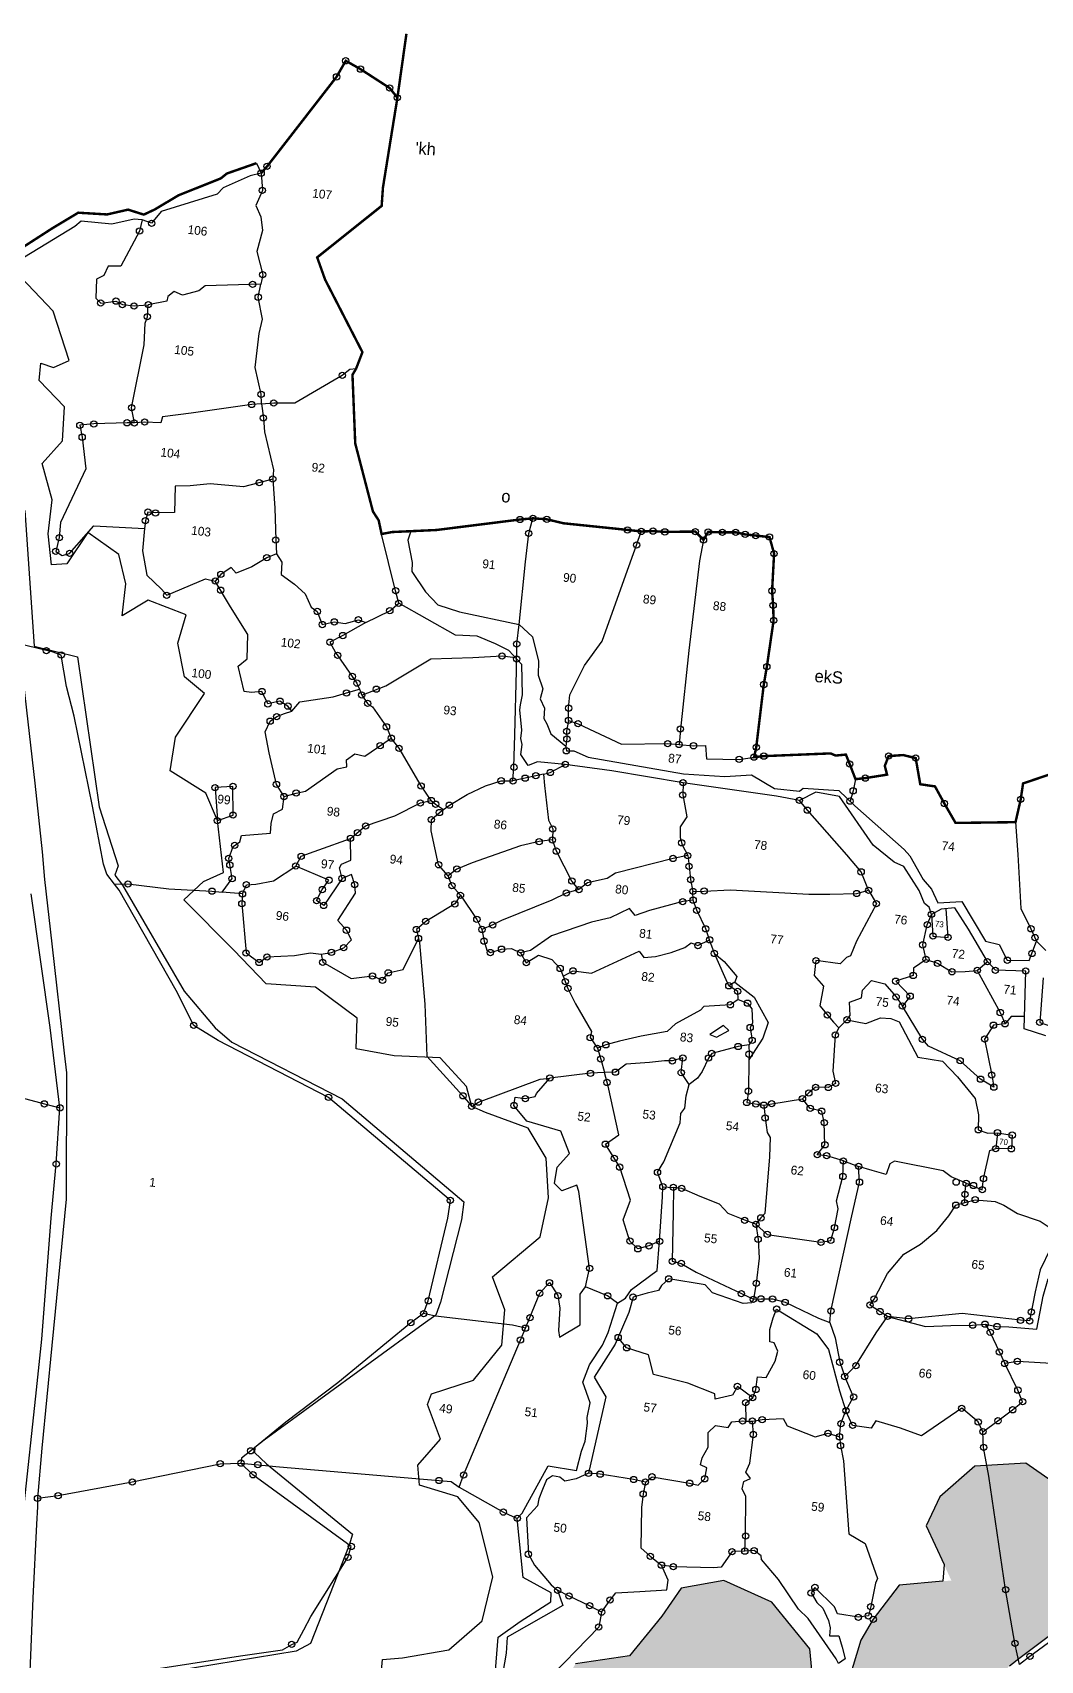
# Model space of a CAD drawing. Header units: feet. Extents: x 335453 to 339852, y 1780150 to 1783105.
# Drawn here: x 336994 to 338013, y 1781276 to 1782922 of the extents above; entities that cross this region are included whole.
import ezdxf
from ezdxf.enums import TextEntityAlignment as Align

# ---------------------------------------------------------------- set-up
doc = ezdxf.new("R2010")
doc.units = ezdxf.units.FT
doc.header["$LTSCALE"] = 0.02
doc.header["$MEASUREMENT"] = 0
doc.linetypes.add('DIVIDE', pattern=[31.75, 12.7, -6.35, 0, -6.35, 0, -6.35])
doc.layers.get('0').update_dxf_attribs({"linetype": 'CONTINUOUS'})
for name, color, linetype in [('OFF', 1, 'CONTINUOUS'), ('POLY_HATCH', 12, 'CONTINUOUS'), ('POLY_PARCEL', 6, 'CONTINUOUS'), ('POLY_ROAD', 30, 'CONTINUOUS'), ('POLY_WATER', 4, 'CONTINUOUS'), ('SYM_STONE', 1, 'CONTINUOUS'), ('TEXT_MAPOUT', 7, 'CONTINUOUS'), ('TEXT_PARCEL', 7, 'CONTINUOUS'), ('V_BOUND_LINE', 7, 'CONTINUOUS'), ('V_DIVIDE_LINE', 7, 'DIVIDE')]:
    doc.layers.add(name, color=color, linetype=linetype)
doc.styles.add('TEXT_MAP', font='', dxfattribs={"height": 0.25})
doc.styles.get('TEXT_MAP').set_extended_font_data('Kruti Dev 050')

# ---------------------------------------------------------------- blocks, each defined once
blk = doc.blocks.new('STONE')
blk.add_circle((0, 0), 0.0851)
blk = doc.blocks.new('AFD')
at = {"layer": 'POLY_HATCH'}
h = blk.add_hatch(dxfattribs=at)
h.set_pattern_fill('ZIGZAG', color=256, scale=15, style=0)
h.set_pattern_definition([(0, (0, 0), (1.875, 1.875), [1.875, -1.875]), (90, (1.875, 0), (-1.875, 1.875), [1.875, -1.875])])
h.paths.add_polyline_path([(460.79, 283.77), (457.54, 277.7), (451.91, 268.98), (441.17, 266.11), (438.66, 260.64), (439.99, 249.11), (433.18, 245.11), (433.48, 237.43), (435.97, 224.22), (438.22, 222.06), (442.53, 223.01), (447.65, 222.87), (446.84, 230.12), (447.38, 246.36), (453.47, 255.78), (467.54, 256.18), (494.03, 225.05), (496.44, 228.03), (507.88, 243.85), (508.73, 246.09), (528.84, 275.51), (530.85, 277.44), (532.78, 279.29), (553.67, 298.95), (570.8, 315.26), (573.86, 311.65), (587.1, 302.32), (593.51, 296.91), (615.09, 276.59), (615.79, 275.04), (633.06, 257.09), (637.13, 253.23), (637.59, 251.22), (677.82, 215.28), (679.03, 217.89), (679.72, 219.97), (681.42, 222.91), (682.66, 226), (694.53, 219.85), (696.35, 227.75), (691.76, 231.79), (690.03, 232.85), (682.73, 234.25), (681.7, 243.06), (685.32, 250.39), (685.18, 271.21), (684.17, 273.08), (676.49, 283.66), (673.63, 289.41), (669.47, 296.12), (667.67, 297.63), (667.67, 304.79), (675.97, 332.2), (673.58, 334.42), (672.87, 336.13), (670.85, 337.98), (661.35, 340.99), (653.7, 334.2), (651.61, 332.04), (640.64, 353.88), (639.25, 357.8), (626.96, 381.63), (636.06, 402.09), (636.98, 404.87), (638.82, 419.29), (638.7, 430.19), (636.12, 430.07), (618.89, 428.54), (611.45, 426.8), (606, 419.85), (611.89, 408.83), (617.03, 411.98), (620.2, 400.63), (614.56, 396.86), (615.74, 389.17), (620.33, 384), (618.37, 379.18), (619.31, 372.97), (627.2, 361.04), (628.49, 360.7), (627.3, 355.97), (627.6, 351.02), (629.08, 344.96), (634.56, 344.81), (634.71, 340.97), (639.74, 336.39), (638.26, 333.29), (638.41, 327.96), (641.22, 324.71), (646.1, 320.57), (655.68, 319.11), (654.24, 312.73), (650.41, 307.76), (647.9, 301.99), (650.86, 291.79), (657.81, 289.58), (656.63, 282.48), (652.34, 280.71), (653.37, 274.35), (655.46, 269.07), (659.61, 263.16), (663.45, 257.24), (665.78, 253.1), (669.63, 248.82), (673.16, 245.53), (671.68, 241.66), (667.26, 243.78), (670.67, 233.08), (671.4, 228.86), (667.11, 235.66), (663.12, 242.02), (661.19, 248.97), (652.46, 255.62), (652.06, 260.2), (645.4, 270.4), (637.41, 274.69), (635.73, 285.59), (632.32, 295.64), (616.77, 308.5), (603.31, 312.79), (591.62, 312.19), (588.52, 317.67), (589.5, 324.87), (585.95, 331.37), (581.07, 334.48), (571.59, 335.51), (560.35, 331.23), (558.57, 327.53), (551.62, 333.3), (540.07, 329.3), (533.56, 319.99), (533.34, 313.7), (527.57, 316.81), (517.36, 315.04), (511, 308.09), (508.92, 301.88), (515.2, 291.43), (504.78, 289.31), (500.31, 281.84), (498.24, 277.37), (495.99, 264.81), (500.9, 262.29), (497.94, 257.7), (490.98, 248.29), (483.83, 255.97), (489.58, 267.76), (488.17, 274.45), (479.44, 283.03), (469.23, 286.28)])
at = {"layer": 'OFF'}
blk.add_lwpolyline([(343.01, 562.1), (344.17, 560.18)], dxfattribs=at)
at = {"layer": 'POLY_HATCH'}
for points in [[(533.34, 313.7), (527.57, 316.81), (517.36, 315.04), (511, 308.09), (508.92, 301.88), (513.36, 294.49), (513.51, 291.09), (504.78, 289.31), (500.31, 281.84), (498.24, 277.37), (496.76, 269.09)], [(490.1, 265.29), (488.17, 274.45), (479.44, 283.03), (469.23, 286.28), (460.79, 283.77), (457.54, 277.7), (451.91, 268.98), (441.17, 266.11)], [(402.25, 256.65), (402.1, 262.71), (406.1, 263.45), (415.27, 266.11), (421.37, 272.7), (422.55, 281.87), (418.55, 292.51), (413.67, 297.24), (405.65, 298.72), (404.91, 302.71), (408.9, 308.48), (405.46, 315.23), (406.05, 317.45), (414.23, 321.15), (419.11, 328.83), (418.96, 336.08), (415.71, 342.43), (424.44, 351.6), (425.22, 359.68), (423.89, 367.66), (419.59, 373.28), (410.57, 375.5), (407.69, 376.42), (406.21, 380.3), (400.25, 385.53), (390.88, 384.85), (383.03, 385.44), (382.59, 391.65), (373.47, 396.97), (363.4, 396.53), (356.15, 402.59), (344.9, 411.69), (348.45, 415.83), (352.3, 418.04), (349.9, 428.42), (346.95, 433.71), (339.25, 437.41), (339.55, 444.36), (344.43, 453.77), (339.99, 456.73), (337.92, 463.38), (338.95, 469.29), (330.96, 471.36), (326.08, 467.66), (326.08, 474.17), (324.01, 479.93), (317.25, 483.69), (313.75, 476.93), (310.64, 476.34), (309.31, 482.55), (309.31, 489.5), (306.49, 496.6), (310.05, 501.62), (309.75, 508.57), (303.98, 513.3), (303.98, 516.85), (306.64, 516.26), (309.6, 518.03), (305.31, 527.64), (298.06, 533.74)], [(304.06, 486.72), (308.96, 459.5), (317.95, 458.34), (325.74, 428.56), (330.91, 417.06), (330.43, 415.1), (332.21, 413.27), (347.04, 393.19), (354.14, 386.52), (357.8, 383.99), (381.33, 375.01), (408.25, 356.94), (408.17, 353.29), (405.77, 336.16), (405.12, 333.46), (402.75, 331.34), (373.29, 304.34), (371.57, 302.63), (371.59, 301.64), (374.28, 299.56), (393.27, 287.3), (392.83, 285.01), (387.23, 264.27), (384.46, 262.4), (348.21, 252.23)], [(528.84, 275.51), (530.85, 277.44), (532.78, 279.29), (553.67, 298.95), (569.45, 313.97), (571.31, 314.66), (573.86, 311.65), (587.1, 302.32), (593.51, 296.91), (615.09, 276.59)]]:
    blk.add_lwpolyline(points, dxfattribs=at)
at = {"layer": 'POLY_PARCEL'}
for points in [[(344.17, 560.18), (344.82, 556.73), (343.84, 553.55), (345.06, 551.35), (345.71, 548.65), (345.06, 544.28), (346.78, 539.71), (346.58, 537.78)], [(321.22, 548.05), (320.92, 545.76), (317.9, 538.25), (315.37, 537.93), (314.71, 535.97), (313.32, 535.07), (313.57, 531.24), (314.71, 530.34), (317.74, 531.07), (319.12, 530.5), (321.49, 530.5), (324.35, 531.07)], [(346.58, 537.78), (346.58, 537.78), (335.38, 536.13), (334.24, 534.99), (334.24, 534.99), (331.05, 533.77), (329.25, 534.34), (328.11, 533.2), (328.03, 532.22), (324.35, 531.07)], [(349.41, 513.59), (349.14, 515.51), (347.35, 520.81), (347.35, 527.72), (347.76, 530.74), (346.37, 535.06), (346.58, 537.78)], [(324.19, 506.87), (323.3, 509.89), (324.43, 522.91), (324.11, 527.24), (324.43, 528.63), (324.35, 531.07)], [(349.41, 513.59), (351.89, 514.05), (356.14, 514.54), (365.1, 521.17), (366.49, 522.56), (367.75, 522.85)], [(349.41, 513.59), (347.48, 513.24), (335.47, 510.14), (329.75, 508.75), (329.51, 507.52), (326.24, 507.28), (324.19, 506.87)], [(349.41, 513.59), (350.13, 510.76), (350.7, 508), (353.32, 500.54), (353.4, 498.66)], [(324.19, 506.87), (322.71, 506.74), (316.02, 505.76), (313.24, 505.19), (313.97, 502.83), (315.44, 496.54), (311.52, 485.12), (311.6, 482.02), (311.2, 479.16), (312.58, 478.51), (314.05, 479.08), (318.3, 485.2), (328.63, 485.77)], [(353.4, 498.66), (347.65, 496.43), (340.87, 496.27), (336.86, 495.45), (333.84, 495.04), (334.33, 489.66), (330.49, 489.17), (328.94, 489.17), (328.61, 487.37), (328.63, 485.77)], [(353.4, 498.66), (354.46, 492.79), (355.36, 486.42), (355.84, 483.62)], [(408.7, 443.07), (408.58, 445.87), (408.03, 452.43), (406.93, 465.42), (406.38, 470.84), (406.42, 474.84), (406.3, 487.61), (406.3, 493.44), (406.83, 496.58)], [(418.55, 456.56), (418.3, 459.04), (418.22, 461.74), (420.54, 467.99), (423.57, 473.29), (426.82, 487.26), (428.36, 493.51), (428.99, 496.36)], [(441.75, 496.04), (441.42, 491.73), (441.27, 473.38), (441.34, 457.33), (441.42, 454.17)], [(328.63, 485.77), (328.69, 481.25), (330.16, 476.44), (333.43, 473.91), (334.6, 472.8), (342.03, 476.96), (344.08, 476.76)], [(355.84, 483.62), (353.96, 482.64), (351.18, 480.43), (348.16, 478.8), (347.02, 479.86), (345.06, 478.23), (344.08, 476.76)], [(355.84, 483.62), (357.07, 482.07), (357.23, 479.54), (360.17, 477.9), (362.51, 476.17), (364.06, 473.64), (365.37, 472.91), (366.67, 470.38), (369.04, 471.19), (371.25, 471.11), (373.86, 472.17), (375.41, 471.76)], [(362.48, 452.22), (361.56, 453.13), (359.84, 453.95), (357.47, 453.13), (356, 455.5), (353.88, 455.09), (352.41, 455.09), (350.61, 460.07), (352.25, 461.78), (351.84, 466.68), (347.75, 471.87), (344.08, 476.76)], [(224.33, 473.23), (224.5, 469.87), (226.14, 453.73), (228.49, 429.46), (228.26, 427.16), (230.65, 402.62), (232.36, 387.44), (233.07, 383.75), (232.75, 380.41), (245.86, 378.42), (313.33, 368.54), (321.33, 367.31), (324.57, 366.85)], [(375.41, 471.76), (379.99, 474.7), (381.62, 476.39)], [(375.41, 471.76), (371.06, 468.62), (368.61, 466.99), (370, 465.03), (374.99, 459.33), (375.66, 458.15), (375.66, 458.15)], [(376.21, 457.03), (376.21, 457.03), (380.89, 459.44), (389.38, 465.89), (397.8, 467.11), (403.68, 468.09), (406.42, 468.04)], [(330.55, 413.27), (328.77, 415.1), (327.87, 417.06), (324.36, 428.56), (318.64, 446.3), (316.43, 452.14), (314.64, 458.34), (312.92, 458.75), (307.03, 459.5)], [(362.48, 452.22), (363.87, 454.26), (370.49, 456.05), (373.1, 457.11), (375.66, 458.15)], [(375.66, 458.15), (376.21, 457.03)], [(376.21, 457.03), (377.6, 455.48), (378.66, 454.91), (381.93, 451.16), (383.15, 448.98)], [(418.55, 456.56), (418.4, 454.32), (418.63, 452.78), (418.61, 451.32)], [(418.55, 456.56), (420.56, 456.1), (429.75, 452.93), (439.1, 454.09), (441.42, 454.17)], [(441.42, 454.17), (444.36, 454.24), (446.75, 454.55), (447.25, 451.89), (453.89, 452.51), (456.85, 453.3)], [(362.81, 434.78), (361.01, 437.07), (358.81, 443.27), (357.58, 447.43), (358.32, 449.69), (359.54, 450.75), (361.01, 451.56), (362.48, 452.22)], [(477.82, 451.14), (477.61, 448.73), (477.22, 446.58)], [(362.81, 434.78), (365.18, 435.76), (367.06, 436.34), (372.94, 441.56), (374.82, 442.21), (374.57, 443.6), (376.13, 444.99), (378.25, 444.74), (383.15, 448.98)], [(392.62, 437.29), (390.26, 440.01), (384.95, 447.11), (383.15, 448.98)], [(414.71, 445.16), (416.04, 445.62), (418.89, 447.6)], [(414.71, 445.16), (408.7, 443.07)], [(414.71, 445.16), (415.19, 442.84), (416.73, 435.97), (417.81, 434.28), (417.97, 432.04)], [(443.07, 446.55), (443.29, 444.07), (444.58, 439.74), (443.52, 437.54), (443.75, 435.42), (444.28, 433.98), (445.65, 431.93)], [(482.97, 428.99), (481.04, 432.54), (477.79, 435.63), (468.8, 443.79), (466.97, 445.59)], [(511.1, 446.05), (512.28, 439.6), (514.13, 428.72), (516.61, 424.86), (518.02, 422.46)], [(395.32, 435.75), (396.41, 436.75), (399.73, 439.29), (403.29, 441.45), (406.3, 442.84), (408.7, 443.07)], [(377.18, 427.83), (379.96, 430.68), (385.6, 433.38), (390.5, 436.56), (392.62, 437.29)], [(392.62, 437.29), (393.6, 436.64), (395.32, 435.75)], [(352.47, 414.08), (354.18, 417.04), (353.04, 421.04), (353.69, 423.57), (354.92, 424.63), (355.08, 425.94), (360.88, 427.08), (360.85, 429.07), (361.1, 431.03), (362.81, 432.17), (362.81, 434.78)], [(397.72, 422.47), (395.56, 424.47), (393.32, 431.19), (393.09, 433.43), (394.56, 435.05), (395.32, 435.75)], [(417.97, 432.04), (415.34, 431.42), (411.71, 430.11), (402.28, 425.63), (399.35, 424.01), (397.72, 422.47)], [(424.46, 422.62), (422.84, 424.17), (419.05, 429.88), (417.97, 432.04)], [(445.65, 431.93), (442.76, 431.02), (431.45, 426.77), (429.93, 425.48), (426.05, 424.19), (424.46, 422.62)], [(445.65, 431.93), (446.18, 429.8), (446.79, 427.15), (447.53, 424.82)], [(366.75, 421.01), (367.62, 423.09), (371.05, 424.81), (377.18, 427.83)], [(376.39, 419.54), (375.63, 421.62), (375.96, 422.44), (377.75, 423.42), (377.18, 427.83)], [(447.53, 424.82), (449.77, 425.13), (455.1, 425.98), (471.02, 426.83), (475.23, 427.3), (480.64, 428.07), (482.97, 428.99)], [(482.97, 428.99), (484.83, 426.45), (481.66, 418.42), (480.79, 415.37), (480.02, 414.9), (478.86, 413.52), (473.91, 413.59), (473.91, 410.58), (476, 408.58), (475.69, 404.56), (478.86, 401.55), (480.04, 400.56)], [(496.13, 416.33), (495.13, 419.18), (495.59, 423.35), (496.2, 425.54), (496.98, 421.19), (500.07, 421.27), (499.06, 427)], [(447.76, 423.05), (447.53, 424.82)], [(356.62, 414.16), (357.19, 416.11), (359.07, 416.44), (362.58, 417.5), (366.75, 421.01)], [(376.39, 419.54), (373.28, 413.67), (371.73, 414.48), (372.63, 416.85), (373.77, 418.89), (366.75, 421.01)], [(373.85, 403.79), (375.9, 404.36), (378.27, 405.59), (379.66, 407.38), (378.43, 409.18), (376.47, 410.97), (379.41, 416.85), (379.08, 418.56), (378.18, 420.52), (376.39, 419.54)], [(400.66, 418.79), (398.73, 420.56), (397.72, 422.47)], [(424.46, 422.62), (421.98, 421.64), (419.2, 419.87), (409.54, 414.62), (407.85, 413.54), (405.76, 412.38)], [(447.76, 423.05), (445.68, 422.51), (439.19, 419.96), (436.43, 418.63), (435.12, 419.95), (431.41, 417.63), (427.7, 416.32), (419.98, 412.69), (416.04, 409.22), (414.1, 408.52)], [(451.97, 415.4), (450.94, 417.54), (448.7, 421.09), (447.76, 423.05)], [(400.66, 418.79), (399.72, 416.92), (394.24, 412.75), (392.54, 410.9), (393.16, 409.13)], [(400.66, 418.79), (404.52, 414.31), (405.76, 412.38)], [(506.72, 415.25), (508.55, 417.25)], [(330.55, 413.27), (333.27, 413.62), (341.6, 413.53), (350.39, 414.04), (352.47, 414.08)], [(356.62, 414.16), (352.47, 414.08)], [(356.62, 414.16), (356.7, 412.2), (358.66, 402.32), (361.52, 400.69), (362.99, 402), (368.54, 402.89), (371.65, 403.79), (373.85, 403.79)], [(423.2, 404.8), (425.09, 406.07), (428.87, 406.02), (438.03, 411.55), (439.09, 410.38), (441.43, 410.8), (444.52, 411.97), (447.13, 413.3), (448.35, 414.37), (449.74, 413.99), (451.97, 415.4)], [(453.25, 412.76), (451.97, 415.4)], [(496.13, 416.33), (493.81, 414.24), (493.89, 412.78), (490.49, 411.23), (493.73, 408.53), (492.39, 406.36)], [(496.13, 416.33), (498.53, 415.79), (501.62, 414.4), (504.32, 414.78), (506.72, 415.25)], [(506.72, 415.25), (512.29, 407.25), (513.53, 405.09)], [(402.63, 333.46), (403.29, 336.16), (405.41, 353.29), (405.49, 356.94), (378.57, 375.01), (355.04, 383.99), (349.73, 386.52), (345.38, 393.19), (331.63, 412.16), (330.55, 413.27)], [(405.76, 412.38), (406.45, 410.07), (407.23, 408.29), (408, 407.91), (410.16, 408.83), (412.17, 409.22), (414.1, 408.52)], [(453.25, 412.76), (455.42, 411.37), (458.28, 408.59), (458.05, 407.43)], [(456.89, 406.55), (453.25, 412.76)], [(481.51, 402.34), (482.03, 403.27), (481.65, 405.97), (483.96, 407.13), (483.96, 408.67), (485.59, 410.83), (488.37, 410.45), (490.92, 408.06), (492.39, 406.36)], [(373.85, 403.79), (374.35, 402.16), (380.47, 399.55), (384.72, 400.53), (386.84, 399.88), (387.82, 401.51), (390.77, 402.49), (393.16, 409.13)], [(393.16, 409.13), (393.46, 408.27), (395.95, 396.02), (397.49, 385.53), (405.68, 378.35), (407.69, 376.42), (408.93, 377.42), (420.9, 383.44), (422.83, 383.89)], [(414.1, 408.52), (415.48, 406.65), (417.8, 408.43), (420.58, 407.89), (422.44, 406.26), (423.2, 404.8)], [(458.05, 407.43), (456.89, 406.55)], [(458.05, 407.43), (462.29, 404.81), (465.69, 400.02), (464.92, 396.74), (462.63, 392.02)], [(517.27, 406.98), (514.61, 406.71), (513.53, 405.09)], [(423.2, 404.8), (424.45, 402.41), (426.35, 399.46), (430.21, 394.21), (430.06, 392.97), (431.76, 390.97)], [(459.05, 404), (457.64, 402.75), (452.31, 401.83), (451.69, 400.98), (446.98, 397.66), (445.44, 395.96), (440.34, 394.42), (436.09, 392.88), (433.38, 391.87), (431.76, 390.97)], [(459.05, 404), (458.82, 405.62), (456.89, 406.55)], [(459.05, 404), (461.06, 403.46), (462.06, 402.45), (462.53, 399.52), (462.14, 398.6), (462.83, 396.05), (462.29, 395.05)], [(513.53, 405.09), (511.21, 404.55), (509.74, 401.54), (511.98, 394.44), (512.68, 392.04), (509.82, 393.35), (505.29, 396.63), (498.57, 398.87), (497.18, 400.11), (492.39, 406.36)], [(480.04, 400.56), (479.5, 399.02), (479.79, 391.64), (480.64, 389.24), (479.25, 388.24), (476.7, 388.01), (475.46, 386.7), (474.3, 385.39)], [(481.51, 402.34), (480.04, 400.56)], [(481.51, 402.34), (485.37, 402.03), (488.23, 403.49), (490.32, 403.57), (492.1, 403.11), (496.65, 396.39), (501.7, 396.11), (505.1, 393.33), (509.2, 389.32), (510.2, 386.08), (510.51, 383.07), (512.52, 382.6), (514.45, 382.91)], [(462.29, 395.05), (460.13, 394.5), (454.95, 392.5), (454.41, 391.49), (453.41, 388.64), (452.63, 387.17), (451.09, 385.71)], [(462.29, 395.05), (462.53, 393.19), (462.63, 392.02)], [(431.76, 390.97), (432.68, 388.88), (433.73, 386.21)], [(451.09, 385.71), (449.23, 387.94), (449.23, 390.95), (447.15, 390.11), (445.6, 389.95), (442.59, 389.26), (437.95, 388.41), (435.95, 386.56), (433.73, 386.21)], [(462.63, 392.02), (463.22, 385.71), (463.14, 383.39), (466.65, 383.23)], [(434.75, 342.55), (435.13, 346.34), (431.2, 361.61), (430.69, 362.83), (427.79, 361.35), (426.12, 362.7), (426.28, 366.07), (428.51, 369.1), (426.23, 373.44), (419.16, 374.64), (416.19, 377.54), (416.22, 379.25), (418.32, 379.19), (420.26, 379.83), (420.51, 380.45), (422.83, 383.89)], [(433.73, 386.21), (430.92, 385.78), (422.83, 383.89)], [(448.67, 353.39), (446.6, 352.22), (444.43, 351.37), (442.66, 352.76), (440.8, 356.93), (441.88, 361.02), (438.94, 367.47), (435.54, 371.79), (438.02, 373.95), (434.77, 383.56), (433.73, 386.21)], [(448.09, 364.49), (446.68, 367.27), (447.76, 369.51), (450.15, 377.76), (450.07, 379.68), (450.77, 380.84), (450.77, 383.38), (451.09, 385.71)], [(466.65, 383.23), (468.2, 383.69), (474.3, 385.39)], [(483.96, 373.74), (480.48, 374.43), (478.55, 374.43), (479.86, 376.59), (479.25, 381.07), (478.47, 383.31), (476.08, 383.61), (474.3, 385.39)], [(466.65, 383.23), (467.19, 380.68), (467.96, 377.75), (468.66, 376.82), (468.97, 372.89), (469.28, 361.39), (468.58, 360.39), (467.73, 359)], [(514.45, 382.91), (514.45, 379.67)], [(514.45, 382.91), (517.47, 382.76), (517.62, 379.98), (514.45, 379.67)], [(509.26, 371.99), (512.66, 371.06), (512.66, 373.3), (513.28, 379.17), (514.45, 379.67)], [(509.26, 371.99), (506.09, 372.99), (504.31, 374), (494.27, 374.84), (493.42, 374.23), (492.88, 371.99), (490.02, 372.45), (487.16, 372.99)], [(467.73, 359), (470.23, 357.2), (481.27, 356.81), (483.21, 357.43), (483.67, 360.06), (483.98, 363.97), (483.44, 365.51), (484.21, 370.6), (483.96, 373.74)], [(483.96, 373.74), (487.16, 372.99)], [(484.89, 340.81), (484.83, 343.15), (486.92, 362.87), (487.69, 369.82), (487.16, 372.99)], [(509.4, 368.05), (509.26, 369.75), (509.26, 371.99)], [(496.38, 343.34), (492.56, 345.24), (493.26, 346.55), (495.42, 352.03), (498.28, 356.27), (501.4, 358.69), (504.41, 361.78), (506.5, 365.02), (507.66, 367.34), (509.4, 368.05)], [(509.4, 368.05), (511.44, 368.88), (515.54, 368.96), (517.39, 368.42), (520.33, 367.03), (525.04, 366.03), (526.82, 365.1), (529.14, 364.95)], [(467.73, 359), (465.37, 359.55), (461.9, 360.55), (459.89, 362.25), (455.87, 363.33), (451.93, 364.57), (450.23, 364.59)], [(529.14, 364.95), (529.07, 363.18), (527.75, 360.71), (526.13, 356.15), (525.63, 351.64), (525.17, 345.62), (523.31, 345.54), (511.41, 345.62), (500.67, 343.31), (496.38, 343.34)], [(516.23, 343.96), (518.7, 343.76), (521.1, 343.99), (526.82, 344.15), (527.36, 350.94), (527.97, 354.56), (529.69, 355.85), (531.53, 364.02)], [(467.73, 359), (468.51, 355.99), (469.12, 352.21), (469.13, 347.06), (468.91, 343.79), (470.44, 344.05), (472.76, 344.28), (475.38, 343.89), (482.49, 341.42), (484.89, 340.81)], [(423.53, 332.82), (424.2, 335.06), (425.61, 340.2), (427.35, 342.57), (429.34, 340.13), (430.05, 337.63), (430.24, 333.07), (430.63, 331.78), (434.49, 334.74), (433.78, 340.94), (434.75, 342.55)], [(441.58, 339.92), (439.38, 341.2), (434.75, 342.55)], [(470.98, 323.88), (471.43, 325.61), (471.49, 328.24), (473.23, 328.24), (474.71, 331.77), (475.03, 333.86), (474.06, 335.47), (473.16, 335.53), (472.91, 338.04), (473.29, 340.48), (473.81, 342.34), (482.5, 338.26), (485.2, 335.31), (488.35, 327.21), (490.1, 323.36)], [(484.89, 340.81), (486.28, 337.8), (487.75, 333.01), (489.09, 330.23)], [(489.09, 330.23), (491.1, 332.7), (494.45, 339.79), (496.38, 343.34)], [(496.38, 343.34), (504.26, 342.18), (509.36, 342.95), (513.76, 343.49), (516.23, 343.96)], [(516.23, 343.96), (517.47, 342.41), (521.1, 336.47)], [(553.88, 343.67), (551.64, 342.82), (538.89, 334.02), (537.43, 333.48), (535.26, 330.93), (530.55, 337.49), (523.6, 337.18), (521.1, 336.47)], [(518.24, 322.19), (521.02, 324.74), (523.73, 327.29), (525.58, 329.14), (524.35, 331.38), (521.1, 336.47)], [(402.63, 333.46), (400.26, 331.34), (386.84, 317.58), (377.28, 308.44), (370.8, 301.86), (369.09, 300.15), (369.1, 299.16)], [(423.53, 332.82), (420.85, 333.14), (405.08, 333.22), (402.63, 333.46)], [(413.69, 299.21), (414.34, 301.75), (416.08, 307.6), (422.78, 330.31), (423.53, 332.82)], [(470.98, 323.88), (467.64, 325.83), (466.87, 323.97), (463.46, 322.75), (463.21, 323.84), (457.55, 325.38), (450.44, 326.32), (448.96, 330.17), (444.39, 331.13), (442.46, 333.02)], [(490.1, 323.36), (491.33, 326.3), (489.09, 330.23)], [(518.24, 322.19), (517.06, 324.06), (513.43, 326.45), (505.94, 319.97), (501.53, 321.05), (496.35, 321.97), (495.58, 320.43), (491.77, 320.55), (491.77, 320.55), (490.1, 323.36)], [(470.16, 319.03), (469.69, 322.72), (470.98, 323.88)], [(489.38, 317.94), (489.38, 320.64), (490.1, 323.36)], [(530.85, 276), (529.46, 280.17), (526.37, 290.82), (520.41, 313.34), (518.71, 319.05), (518.24, 322.19)], [(451.21, 304.43), (452.44, 305.65), (460.15, 305.2), (461.95, 305.01), (463.11, 306.42), (463.3, 308.67), (461.95, 309.18), (462.14, 310.6), (463.11, 312.91), (462.79, 315.86), (464.07, 317.4), (466.71, 317.34), (467.29, 318.56), (469.45, 318.97), (470.16, 319.03)], [(470.16, 319.03), (471.44, 319.16)], [(472.84, 292.72), (472.65, 295.8), (471.81, 303.76), (470.92, 305.22), (471.05, 306.76), (472.33, 307.53), (471.24, 308.69), (471.88, 310.61), (471.95, 316.46), (471.44, 319.16)], [(471.44, 319.16), (473.37, 319.67), (477.61, 320.38), (478.58, 318.97), (484.49, 317.36), (487, 318.39), (489.38, 317.94)], [(489.38, 317.94), (489.78, 316.18), (490.74, 313.16), (493.44, 298.52), (496.98, 296.98), (500.27, 290.19), (499.95, 289.16), (499.5, 284.35), (499.24, 282.42), (497.25, 281.91), (492.94, 282.1), (492.17, 283.45), (487.8, 286.98), (487.16, 285.76), (488.51, 283.96), (489.86, 282.93), (491.27, 280.56), (491.79, 279.15), (491.85, 277.54), (493.71, 277.73), (494.68, 275.48), (495.5, 273.2), (494.28, 272.1), (493.7, 273), (487.14, 280.52), (484.99, 282.18), (480.24, 287.77), (476.38, 291.43), (476.25, 292.14), (474.71, 293.04), (472.84, 292.72)], [(633.29, 253.23), (630.67, 257.09), (613.87, 275.04), (613.18, 276.59), (609.44, 279.72), (591.6, 295), (585.18, 300.4), (573.86, 309.74), (571.31, 312.75), (569.45, 312.05), (567.83, 310.51), (565.82, 308.81), (553.67, 297.03), (547.03, 290.94), (532.78, 277.86), (530.85, 276)], [(451.21, 304.43), (448.77, 304.69), (441.89, 305.01), (439.52, 304.92)], [(451.21, 304.43), (451.02, 301.99), (450.98, 299.19), (451.75, 291.03), (453.87, 289.55), (456.32, 288.01)], [(328.83, 287.48), (332.93, 288.49), (347.59, 292.92), (364.93, 298.58), (369.1, 299.16)], [(343.8, 252.23), (373.35, 260.22), (381.7, 262.4), (383.44, 263.69), (384.47, 264.27), (385.56, 266.9), (386.65, 269.72), (392.83, 282.53), (393.27, 284.81), (371.8, 297.08), (369.1, 299.16)], [(369.1, 299.16), (376.95, 299.28), (409.51, 300.11), (411.96, 300.18), (413.69, 299.21)], [(413.69, 299.21), (423.21, 295.17), (426.15, 294.21)], [(472.84, 292.72), (470.27, 292.33), (468.41, 288.93), (466.93, 288.61), (458.76, 287.96), (456.32, 288.01)], [(445.3, 277.18), (446.72, 279.81), (447.74, 281.42), (452.52, 282.17), (457.99, 283.13), (457.99, 285.12), (456.32, 288.01)], [(445.3, 277.18), (442.73, 278.21), (438.36, 279.69), (435.92, 280.6)], [(445.3, 277.18), (445.04, 274.1), (434.89, 260.93), (433.84, 259.09), (426.18, 238.89), (424.57, 234.33), (424.06, 231.82), (421.34, 229.92)]]:
    blk.add_lwpolyline(points, dxfattribs=at)
for points in [[(352.27, 435.68), (348.68, 435.03), (349.9, 428.42), (352.93, 429.89)], [(456.68, 398.4), (454.14, 396.27), (455.57, 395.92), (457.88, 397.49)]]:
    blk.add_lwpolyline(points, close=True, dxfattribs=at)
at = {"layer": 'POLY_ROAD'}
for points in [[(344.17, 560.18), (344.17, 560.18), (342.01, 559.42), (336.84, 556.39), (335.74, 554.94), (324.86, 550.19), (323.17, 547.6), (321.22, 548.05), (319.58, 548.05), (315.15, 546.51), (308.88, 546.46), (307.74, 545.22), (294.27, 534.8), (287.63, 531.49), (284.89, 527.02), (283.58, 524.82)], [(307.67, 451.69), (312.21, 431.88), (315.25, 418.16), (316.3, 412.65), (319.23, 399.83), (324.17, 377.97), (325.09, 374.09), (327.9, 348.54), (328.25, 318.64), (328.58, 297.7), (328.83, 287.48), (329.02, 285.76), (329.02, 285.76), (329.2, 282.22), (330.11, 267.23), (332.08, 239.06)], [(326.29, 285.89), (326.2, 308.08), (326.11, 319.75), (325.26, 344.36), (325.08, 355.44), (324.57, 366.85), (320.81, 382.86), (313.97, 409.44)]]:
    blk.add_lwpolyline(points, dxfattribs=at)
at = {"layer": 'POLY_WATER'}
for points in [[(382.42, 491.23), (382.04, 489.36), (383.42, 484.92), (383.57, 483.11), (386.81, 479.3), (389.53, 476.96), (394.12, 476.01), (406.42, 474.84), (409.42, 472.64), (411.14, 467.83), (411.39, 464.99), (412.63, 462.36), (412.35, 460.27), (413.4, 458.5), (413.49, 456.36), (414.25, 455.4), (415.3, 453.45), (418.61, 451.32), (418.8, 450.36), (420.33, 450.55), (423.34, 449.6), (442.95, 448.36), (451.39, 448.75), (456.69, 449.66), (461.7, 447.46), (466.76, 447.46), (467.43, 448.13), (474.73, 448.46), (478.31, 445.75), (489.23, 438.04), (490.52, 436.89), (493.76, 432.41), (495.62, 430.6), (497.21, 428.04), (502.03, 428.85), (507.71, 421.32), (510.53, 420.99), (512.54, 417.98), (516.97, 418.41), (518.02, 422.46), (520.11, 420.84)], [(520.16, 415.22), (520.49, 406.16), (524.69, 405.26)], [(522.05, 403.58), (517.47, 404.48), (516.52, 416.2), (510.36, 415.68), (508.55, 417.25), (504.01, 423.35), (500.78, 427.39), (498.06, 426.78), (496.2, 425.54), (495.58, 426.97), (494.58, 427.59), (493.19, 430.11), (489.52, 434.59), (487.51, 435.21), (482.84, 438.22), (474.99, 447.3), (470.07, 447.64), (466.97, 445.59), (462.25, 445.92), (443.07, 446.55), (428.42, 447.36), (418.89, 447.6), (413.21, 447.46), (411.44, 446.51), (409.67, 448.6), (409.72, 450.61), (409.34, 451.84), (409.34, 453.51), (408.48, 457.57), (408.47, 458.65), (408.71, 460.7), (407.85, 466.8), (404.92, 469.34), (402.1, 470.39), (398.19, 471.53), (393.8, 471.2), (381.62, 476.39), (380.71, 478.86), (376.61, 490)], [(450.23, 364.59), (450.73, 359.55), (451.67, 349.64), (453.52, 349.42), (456.7, 348), (466.34, 344.65), (468.91, 343.79), (468.7, 343.01), (466.91, 342.72), (460.48, 344.15), (458.84, 345.65), (451.34, 346.01), (450.05, 344.51), (449.55, 343.44), (447.34, 342.65), (444.55, 341.51), (444.03, 338.29), (442.03, 331.58), (438.53, 324.45), (441.31, 320.76), (439.52, 304.92), (437.16, 303.56), (434.95, 302.78), (433.8, 303.49), (432.3, 303.63), (431.16, 302.63), (430.59, 300.64), (430.06, 298.65), (429.92, 297.23), (427.99, 294.51), (429.2, 287.23), (430.7, 285.16), (434.49, 281.53), (435.92, 280.6), (437.28, 277.67), (426.76, 269.97), (426.97, 266.76), (426.69, 262.77)], [(425.21, 262.97), (424.99, 269.82), (429.06, 273.46), (434.79, 278.09), (434.65, 279.94), (428.65, 282.37), (426.15, 294.21), (427.01, 295.36), (431.23, 305.53), (437.01, 305.25), (437.58, 309.24), (438.16, 311.31), (438.16, 315.03), (438.01, 316.17), (438.3, 319.22), (436.3, 323.22), (437.3, 326.86), (439.44, 331.14), (440.3, 333.78), (441.58, 339.92), (443.02, 341.11), (444.09, 343.04), (448.81, 347.46), (448.67, 353.39), (448.24, 362.45), (448.09, 364.49), (450.23, 364.59)]]:
    blk.add_lwpolyline(points, dxfattribs=at)
at = {"layer": 'V_BOUND_LINE'}
for points, const_width in [([(344.17, 560.18), (345.22, 561.68), (357.23, 581.33), (358.73, 584.78), (361.89, 583.43), (368.19, 580.28), (369.99, 578.48), (369.54, 569.33), (369.09, 560.03), (369.24, 556.28), (357.38, 544.43), (359.49, 540.1), (368.65, 526.3), (367.75, 522.85), (367.15, 521.5), (369.25, 507.7), (374.36, 494.35), (375.71, 492.7), (376.61, 490), (378.71, 490.64), (387.58, 492.04), (404.23, 496.04), (406.83, 496.58), (409.64, 496.69), (413.1, 496.26), (426.18, 496.36), (428.99, 496.36), (431.37, 496.69), (433.75, 496.8), (439.91, 497.55), (441.75, 496.04), (442.51, 497.77), (445.39, 497.99), (448.09, 498.31), (450.04, 498.1), (452.2, 498.1), (455.01, 498.1), (456.31, 494.86), (456.74, 487.3), (457.28, 484.38), (457.71, 481.36), (457.39, 471.87), (457.17, 468.2), (457.06, 455.35), (456.85, 453.3), (458.79, 453.73), (472.2, 455.78), (473.28, 455.46), (475.33, 455.89), (476.31, 454.05), (477.82, 451.14), (479.77, 451.57), (484.09, 452.76), (483.44, 454.48), (483.98, 456.54), (486.9, 457.08), (489.5, 456.75), (491.01, 451.57), (494.04, 451.46), (496.31, 448.22), (499.01, 444.55), (511.1, 446.05), (511.64, 450.8), (511.75, 454.04), (520.51, 458.15)], 0.5), ([(281.57, 526.97), (284.51, 530.55), (285.6, 532.74), (287.74, 533.83), (291.33, 534.38), (293.86, 536.71), (303.24, 544.35), (308.12, 548.08), (313.99, 548.38), (318.12, 549.82), (321.41, 549.17), (323.48, 550.44), (328.01, 553.87), (336.12, 558.2), (337.26, 559.34), (343.01, 562.1)], 0.499)]:
    blk.add_lwpolyline(points, dxfattribs=dict(at, const_width=const_width))
at = {"layer": 'V_DIVIDE_LINE', "const_width": 0.499}
blk.add_lwpolyline([(370.37, 591.6), (369.99, 578.48)], dxfattribs=at)
at = {"layer": 'SYM_STONE', "xscale": 7.5, "yscale": 7.5, "zscale": 7.5}
for p in [(358.73, 584.78), (361.89, 583.43), (357.23, 581.33), (368.19, 580.28), (369.99, 578.48), (344.17, 560.18), (345.22, 561.68), (344.82, 556.73), (320.92, 545.76), (323.17, 547.6), (346.78, 539.71), (344.94, 537.52), (346.37, 535.06), (314.71, 530.34), (317.74, 531.07), (319.12, 530.5), (321.49, 530.5), (324.35, 531.07), (324.43, 528.63), (365.1, 521.17), (349.14, 515.51), (347.48, 513.24), (351.89, 514.05), (323.3, 509.89), (350.13, 510.76), (316.02, 505.76), (322.71, 506.74), (324.19, 506.87), (326.24, 507.28), (313.24, 505.19), (313.97, 502.83), (350.75, 497.63), (353.4, 498.66), (404.23, 496.04), (406.83, 496.58), (409.64, 496.69), (426.18, 496.36), (428.99, 496.36), (431.37, 496.69), (433.75, 496.8), (439.91, 497.55), (441.75, 496.04), (442.51, 497.77), (445.39, 497.99), (448.09, 498.31), (450.04, 498.1), (452.2, 498.1), (455.01, 498.1), (406.3, 493.44), (428.36, 493.51), (456.31, 494.86), (328.94, 489.17), (330.49, 489.17), (328.61, 487.37), (355.36, 486.42), (456.74, 487.3), (353.96, 482.64), (457.28, 484.38), (311.2, 479.16), (311.6, 482.02), (457.71, 481.36), (314.05, 479.08), (344.08, 476.76), (345.06, 478.23), (380.71, 478.86), (381.62, 476.39), (334.6, 472.8), (345.37, 475.04), (365.37, 472.91), (379.99, 474.7), (366.67, 470.38), (369.04, 471.19), (373.86, 472.17), (406.38, 470.84), (457.39, 471.87), (368.61, 466.99), (371.06, 468.62), (403.68, 468.09), (406.69, 467.81), (457.17, 468.2), (370.46, 464.5), (373.9, 460.57), (374.99, 459.33), (311.55, 458.92), (314.64, 458.34), (373.1, 457.11), (376.21, 457.03), (379.03, 458.54), (418.3, 459.04), (418.55, 456.56), (420.56, 456.1), (441.34, 457.33), (483.98, 456.54), (489.5, 456.75), (356, 455.5), (357.47, 453.13), (359.84, 453.95), (361.56, 453.13), (377.6, 455.48), (418.4, 454.32), (418.63, 452.78), (439.1, 454.09), (441.42, 454.17), (444.36, 454.24), (456.85, 453.3), (457.06, 455.35), (458.79, 453.73), (476.31, 454.05), (358.32, 449.69), (359.54, 450.75), (381.93, 451.16), (418.8, 450.36), (453.89, 452.51), (479.77, 451.57), (511.64, 450.8), (381.09, 447.2), (383.15, 448.98), (384.95, 447.11), (418.89, 447.6), (443.07, 446.55), (477.22, 446.58), (477.61, 448.73), (496.31, 448.22), (406.3, 442.84), (408.58, 445.87), (408.7, 443.07), (411.09, 443.91), (413.2, 444.64), (416.04, 445.62), (443.29, 444.07), (466.97, 445.59), (468.8, 443.79), (390.26, 440.01), (361.01, 437.07), (390.5, 436.56), (392.62, 437.29), (393.6, 436.64), (396.41, 436.75), (348.68, 435.03), (352.27, 435.68), (362.81, 434.78), (365.18, 435.76), (393.09, 433.43), (394.56, 435.05), (417.81, 434.28), (444.14, 434.37), (352.93, 429.89), (379.96, 430.68), (415.34, 431.42), (417.97, 432.04), (419.05, 429.88), (442.76, 431.02), (445.65, 431.93), (446.18, 429.8), (481.04, 432.54), (349.9, 428.42), (377.18, 427.83), (378.47, 429.15), (446.79, 427.15), (480.64, 428.07), (482.97, 428.99), (484.83, 426.45), (353.96, 423.8), (367.62, 423.09), (395.56, 424.47), (399.35, 424.01), (422.84, 424.17), (426.05, 424.19), (447.53, 424.82), (447.76, 423.05), (449.77, 425.13), (495.59, 423.35), (496.2, 425.54), (516.61, 424.86), (517.62, 423.18), (353.04, 421.04), (353.41, 419.75), (366.75, 421.01), (397.72, 422.47), (398.73, 420.56), (421.98, 421.64), (424.46, 422.62), (445.68, 422.51), (448.7, 421.09), (496.98, 421.19), (500.07, 421.27), (517.36, 419.9), (354.18, 417.04), (372.63, 416.85), (373.77, 418.89), (376.39, 419.54), (379.08, 418.56), (399.72, 416.92), (400.66, 418.79), (450.94, 417.54), (495.13, 419.18), (496.13, 416.33), (508.55, 417.25), (512.54, 417.98), (333.27, 413.62), (350.39, 414.04), (356.62, 414.16), (357.19, 416.11), (371.73, 414.48), (373.28, 413.67), (404.52, 414.31), (407.85, 413.54), (449.74, 413.99), (451.97, 415.4), (473.91, 413.59), (498.53, 415.79), (501.62, 414.4), (506.72, 415.25), (510.36, 415.68), (516.52, 416.2), (356.7, 412.2), (392.54, 410.9), (394.24, 412.75), (405.76, 412.38), (406.45, 410.07), (453.25, 412.76), (490.49, 411.23), (493.89, 412.78), (378.43, 409.18), (393.16, 409.13), (408, 407.91), (410.16, 408.83), (414.1, 408.52), (415.48, 406.65), (456.89, 406.55), (490.92, 408.06), (492.39, 406.36), (493.73, 408.53), (512.29, 407.25), (375.9, 404.36), (378.27, 405.59), (422.44, 406.26), (423.78, 403.69), (425.09, 406.07), (458.82, 405.62), (461.06, 403.46), (511.21, 404.55), (513.53, 405.09), (520.49, 406.16), (358.66, 402.32), (361.52, 400.69), (362.99, 402), (374.35, 402.16), (384.72, 400.53), (386.84, 399.88), (387.82, 401.51), (424.45, 402.41), (457.64, 402.75), (477.45, 402.89), (481.51, 402.34), (497.18, 400.11), (509.74, 401.54), (462.14, 398.6), (479.5, 399.02), (505.29, 396.63), (460.13, 394.5), (462.53, 393.19), (462.83, 396.05), (509.82, 393.35), (511.98, 394.44), (430.06, 392.97), (431.76, 390.97), (433.38, 391.87), (447.15, 390.11), (449.23, 390.95), (454.41, 391.49), (454.95, 392.5), (512.68, 392.04), (349.73, 386.52), (432.68, 388.88), (435.95, 386.56), (449.23, 387.94), (475.46, 386.7), (476.7, 388.01), (479.25, 388.24), (480.64, 389.24), (422.83, 383.89), (430.92, 385.78), (434.48, 384.29), (463.14, 383.39), (463.22, 385.71), (465.01, 383.3), (466.65, 383.23), (468.2, 383.69), (474.3, 385.39), (476.08, 383.61), (478.47, 383.31), (467.19, 380.68), (479.25, 381.07), (510.51, 383.07), (514.45, 382.91), (517.47, 382.76), (517.62, 379.98), (405.68, 378.35), (408.93, 377.42), (416.19, 377.54), (418.32, 379.19), (479.86, 376.59), (514.45, 379.67), (378.57, 375.01), (407.69, 376.42), (478.55, 374.43), (480.48, 374.43), (483.96, 373.74), (512.66, 373.3), (435.54, 371.79), (484.21, 370.6), (487.16, 372.99), (507.21, 372.01), (509.26, 371.99), (510.78, 371.71), (512.66, 371.06), (321.33, 367.31), (324.57, 366.85), (437.65, 369.11), (438.94, 367.47), (446.68, 367.27), (487.69, 369.82), (507.66, 367.34), (509.26, 369.75), (509.4, 368.05), (511.44, 368.88), (448.09, 364.49), (450.23, 364.59), (451.93, 364.57), (468.58, 360.39), (483.67, 360.06), (405.49, 356.94), (465.37, 359.55), (467.73, 359), (470.23, 357.2), (481.27, 356.81), (483.21, 357.43), (325.08, 355.44), (448.67, 353.39), (468.51, 355.99), (442.66, 352.76), (444.43, 351.37), (446.6, 352.22), (451.67, 349.64), (453.52, 349.42), (469.13, 347.06), (525.31, 347.46), (435.13, 346.34), (451.34, 346.01), (466.34, 344.65), (468.91, 343.79), (470.44, 344.05), (472.76, 344.28), (475.38, 343.89), (492.56, 345.24), (493.26, 346.55), (494.74, 344.15), (513.76, 343.49), (516.23, 343.96), (518.7, 343.76), (523.31, 345.54), (525.17, 345.62), (425.61, 340.2), (427.35, 342.57), (439.38, 341.2), (444.55, 341.51), (473.81, 342.34), (484.83, 343.15), (496.38, 343.34), (500.67, 343.31), (517.47, 342.41), (429.34, 340.13), (519.76, 338.67), (523.6, 337.18), (403.29, 336.16), (424.2, 335.06), (521.1, 336.47), (400.26, 331.34), (402.63, 333.46), (422.78, 330.31), (423.53, 332.82), (442.46, 333.02), (444.39, 331.13), (487.75, 333.01), (489.09, 330.23), (491.1, 332.7), (524.35, 331.38), (523.73, 327.29), (525.58, 329.14), (467.64, 325.83), (470.98, 323.88), (471.43, 325.61), (491.33, 326.3), (513.43, 326.45), (517.06, 324.06), (521.02, 324.74), (469.69, 322.72), (489.38, 320.64), (490.1, 323.36), (491.77, 320.55), (518.24, 322.19), (469.45, 318.97), (471.44, 319.16), (473.37, 319.67), (487, 318.39), (489.38, 317.94), (518.71, 319.05), (471.95, 316.46), (489.78, 316.18), (439.52, 304.92), (441.89, 305.01), (448.77, 304.69), (451.21, 304.43), (452.44, 305.65), (460.15, 305.2), (463.11, 306.42), (370.8, 301.86), (414.34, 301.75), (451.02, 301.99), (364.93, 298.58), (369.1, 299.16), (372.55, 299.21), (409.51, 300.11), (371.8, 297.08), (423.21, 295.17), (426.15, 294.21), (472.65, 295.8), (347.59, 292.92), (470.27, 292.33), (472.84, 292.72), (474.71, 293.04), (526.37, 290.82), (328.83, 287.48), (332.93, 288.49), (429.2, 287.23), (453.87, 289.55), (456.32, 288.01), (458.76, 287.96), (393.27, 284.81), (487.16, 285.76), (487.8, 286.98), (499.5, 284.35), (392.83, 282.53), (435.92, 280.6), (497.25, 281.91), (499.24, 282.42), (500.31, 281.84), (438.36, 279.69), (442.73, 278.21), (446.72, 279.81), (529.46, 280.17), (532.78, 277.86), (445.04, 274.1), (445.3, 277.18), (383.44, 263.69)]:
    blk.add_blockref('STONE', p, dxfattribs=at)
at = {"layer": 'TEXT_MAPOUT', "style": 'TEXT_MAP'}
for s, height, p in [("'kh", 2.497, (374.81, 567.49)), ('o', 2.5, (400, 499.14)), ('ekS', 2.497, (467.3, 469.84))]:
    blk.add_text(s, height=height, rotation=2.3121, dxfattribs=at).set_placement(p)
at = {"layer": 'TEXT_PARCEL', "style": 'TEXT_MAP'}
for s, height, p in [('107', 1.798, (356.97, 557.33)), ('106', 1.798, (332.62, 547.19)), ('105', 1.798, (332.62, 522.64)), ('104', 1.798, (332.15, 501.6)), ('92', 1.798, (362.33, 501.97)), ('103', 1.798, (340.11, 486.5)), ('91', 1.798, (398.97, 486.31)), ('90', 1.798, (415.58, 485.37)), ('89', 1.798, (432.2, 482.8)), ('88', 1.798, (446.48, 483.03)), ('102', 1.798, (360.71, 465.93)), ('100', 1.798, (343.38, 457.74)), ('93', 1.798, (394.4, 455.91)), ('87', 1.798, (440.87, 451.23)), ('101', 1.798, (368.43, 445.12)), ('74', 1.798, (498.07, 439.68)), ('79', 1.798, (431.94, 437.63)), ('99', 1.798, (350.76, 432.83)), ('98', 1.798, (373.13, 432.83)), ('86', 1.798, (407.15, 433.98)), ('78', 1.798, (460.15, 435.7)), ('94', 1.798, (386.91, 424.58)), ('80', 1.798, (433.11, 423.6)), ('76', 1.798, (490.12, 423.78)), ('73', 1.199, (498.02, 423.75)), ('97', 1.798, (373.13, 422.08)), ('85', 1.798, (412.3, 421.59)), ('77', 1.798, (465.54, 417)), ('72', 1.798, (502.52, 418.17)), ('81', 1.798, (438.96, 415.19)), ('96', 1.798, (365.18, 410.62)), ('71', 1.798, (513.76, 412.09)), ('82', 1.798, (440.37, 406.53)), ('75', 1.798, (488.24, 406.71)), ('74', 1.798, (502.52, 408.58)), ('84', 1.798, (415.58, 394.94)), ('83', 1.798, (449.52, 395.17)), ('95', 1.798, (389.75, 391.68)), ('63', 1.798, (490.09, 389.26)), ('70', 1.199, (515.88, 381.2)), ('52', 1.798, (430.6, 376.85)), ('53', 1.798, (443.7, 378.72)), ('54', 1.798, (460.79, 378.26)), ('62', 1.798, (474.88, 370.79)), ('64', 1.798, (494.07, 362.6)), ('1', 1.8, (344.96, 353.91)), ('55', 1.798, (458.92, 355.11)), ('65', 1.798, (513.5, 355.82)), ('61', 1.798, (475.81, 349.98)), ('56', 1.798, (453.77, 335.7)), ('66', 1.798, (505.31, 332.67)), ('60', 1.798, (481.9, 329.73)), ('57', 1.798, (450.49, 319.57)), ('49', 1.798, (409.27, 314.79)), ('51', 1.798, (426.59, 315.96)), ('59', 1.798, (486.58, 303.3)), ('58', 1.798, (463.88, 298.86)), ('50', 1.798, (435.02, 293.28))]:
    blk.add_text(s, height=height, dxfattribs=at).set_placement(p, align=Align.MIDDLE)

msp = doc.modelspace()

# ---------------------------------------------------------------- block references
at = {"xscale": 4.977076442366829, "yscale": 4.977076442366829, "zscale": 4.977076442366829, "rotation": 353.6455533491407}
msp.add_blockref('AFD', (335214.2, 1780198.8), dxfattribs=at)

doc.saveas('drawing.dxf')
